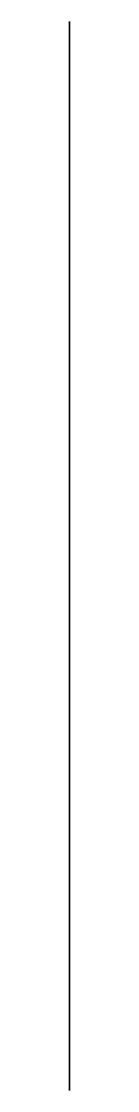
# Model space of a CAD drawing. Header units: millimetres. Extents: x -27.8 to -27.8, y 12.1 to 52.1.
import ezdxf

# ---------------------------------------------------------------- set-up
doc = ezdxf.new("R2010")
doc.units = ezdxf.units.MM

msp = doc.modelspace()

# ---------------------------------------------------------------- linework, layer by layer
at = {"extrusion": (1, 0, 0)}
for p, q in [((-27.761, 12.09, -164.453), (-27.761, 52.09, -164.453)), ((-27.761, 52.09, -164.453), (-27.761, 52.09, -194.453)), ((-27.761, 52.09, -194.453), (-27.761, 12.09, -194.453)), ((-27.761, 12.09, -149.453), (-27.761, 12.09, -164.453)), ((-27.761, 12.09, -194.453), (-27.761, 12.09, -164.453))]:
    msp.add_line(p, q, dxfattribs=at)

doc.saveas('drawing.dxf')
